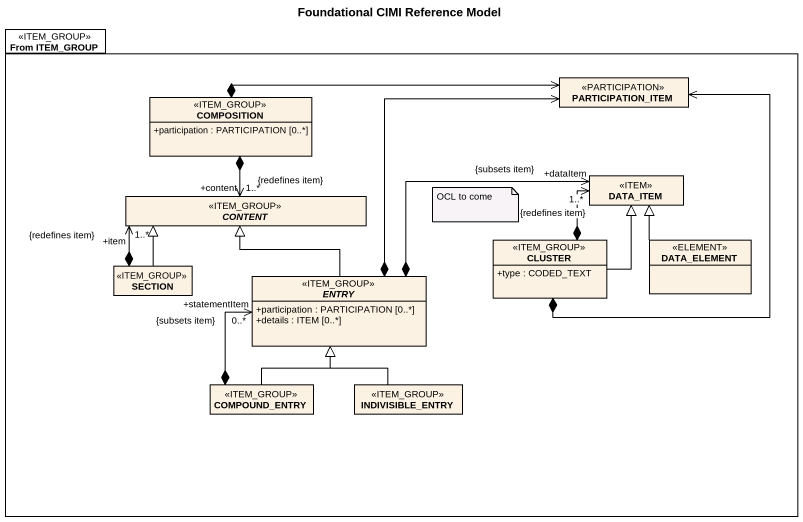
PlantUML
@startuml
title Foundational CIMI Reference Model
hide circle
hide empty members
skinparam classAttributeIconSize 0
package "From ITEM_GROUP" as From_ITEM_GROUP <<ITEM_GROUP>> {
  class COMPOSITION <<ITEM_GROUP>> {
    +participation : PARTICIPATION [0..*]
  }
  class PARTICIPATION_ITEM <<PARTICIPATION>>
  class DATA_ITEM <<ITEM>>
  abstract class CONTENT <<ITEM_GROUP>>
  class CLUSTER <<ITEM_GROUP>> {
    +type : CODED_TEXT
  }
  class DATA_ELEMENT <<ELEMENT>>
  class SECTION <<ITEM_GROUP>>
  abstract class ENTRY <<ITEM_GROUP>> {
    +participation : PARTICIPATION [0..*]
    +details : ITEM [0..*]
  }
  class COMPOUND_ENTRY <<ITEM_GROUP>>
  class INDIVISIBLE_ENTRY <<ITEM_GROUP>>
}
COMPOSITION *-right-> PARTICIPATION_ITEM
COMPOSITION *--> "+content\n1..*\n{redefines item}" CONTENT
CLUSTER *-up-> PARTICIPATION_ITEM
CLUSTER -up-|> DATA_ITEM
CLUSTER *-up-> "1..*\n{redefines item}" DATA_ITEM
DATA_ELEMENT -up-|> DATA_ITEM
SECTION -up-|> CONTENT
SECTION *-up-> "+item\n1..*\n{redefines item}" CONTENT
ENTRY *-up-> PARTICIPATION_ITEM
ENTRY *-right-> "+dataItem\n{subsets item}" DATA_ITEM
ENTRY -up-|> CONTENT
COMPOUND_ENTRY -up-|> ENTRY
COMPOUND_ENTRY *-up-> "+statementItem\n0..*\n{subsets item}" ENTRY
INDIVISIBLE_ENTRY -up-|> ENTRY
note as N1
  OCL to come
end note
@enduml
